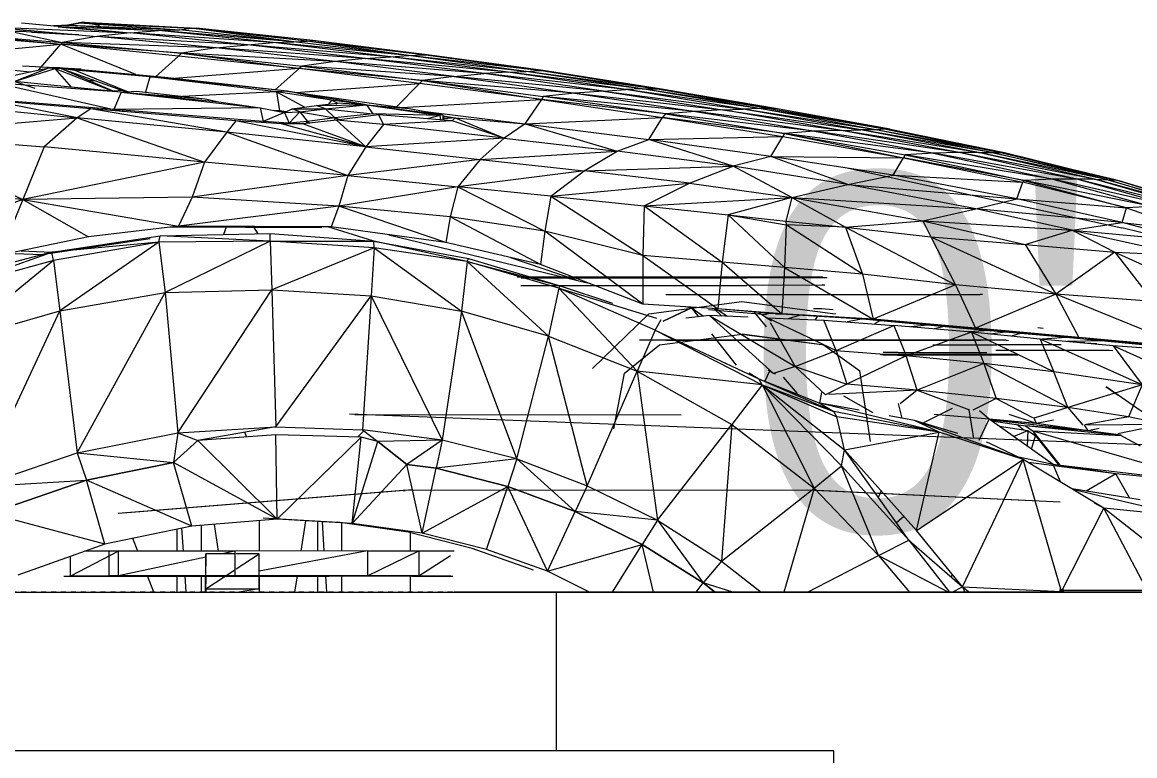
# Model space of a CAD drawing. Header units: inches. Extents: x 9610 to 15331, y -316 to 681.
# Drawn here: x 15169.7 to 15197.75, y -4.13 to 14.37 of the extents above; entities that cross this region are included whole.
import ezdxf

# ---------------------------------------------------------------- set-up
doc = ezdxf.new("R2010")
doc.units = ezdxf.units.IN
doc.header["$MEASUREMENT"] = 0
doc.linetypes.add('Aligning Line 1_8_', pattern=[0.25, 0.125, -0.125])
doc.linetypes.add('Grid Line 1_2_', pattern=[0.875, 0.5, -0.125, 0.125, -0.125])
for name, color, linetype, lineweight in [('0-2', 55, 'Continuous', 9), ('0-4', 130, 'Continuous', 5), ('A-FLOR-LEVL', 51, 'Continuous', 9), ('A-FLOR-LEVL-1', 51, 'Grid Line 1_2_', 9), ('A-GENM', 5, 'Continuous', 9), ('C-TOPO-2', 55, 'Continuous', 9), ('G-ANNO-SYMB', 111, 'Aligning Line 1_8_', 9), ('S-FNDN-3', 135, 'Continuous', 13)]:
    doc.layers.add(name, color=color, linetype=linetype, lineweight=lineweight)
doc.styles.add('Century Gothic', font='ufonts.com_century-gothic.ttf', dxfattribs={"height": 9})

# ---------------------------------------------------------------- blocks, each defined once
blk = doc.blocks.new('Land_Rover_Evoque_-_SUV_Car_Vehicle_Automobile_13067 - Land Rover EVOQUE_dwg-1230547-BUILDING SECTION - NORTH_SOUTH AT ELEVATOR AND COURTYARD - LOOKING EAST')
at = {"layer": 'A-GENM'}
for p, q in [((-1951.808, 14.349), (-1949.075, 14.102)), ((-1950.375, 14.346), (-1950.647, 14.289)), ((-1950.647, 14.289), (-1950.375, 14.346)), ((-1950.603, 14.291), (-1950.346, 14.348)), ((-1950.346, 14.348), (-1950.603, 14.291)), ((-1950.244, 14.366), (-1950.375, 14.346)), ((-1950.375, 14.346), (-1950.244, 14.366)), ((-1950.346, 14.348), (-1950.244, 14.366)), ((-1950.244, 14.366), (-1950.346, 14.348)), ((-1950.346, 14.348), (-1947.83, 14.178)), ((-1950.346, 14.348), (-1947.536, 14.216)), ((-1950.244, 14.366), (-1947.395, 14.214)), ((-1950.244, 14.366), (-1947.536, 14.216)), ((-1949.846, 14.276), (-1950.244, 14.366)), ((-1953.784, 14.061), (-1950.82, 13.814)), ((-1953.669, 14.1), (-1950.782, 13.852)), ((-1953.669, 14.1), (-1950.82, 13.814)), ((-1952.642, 14.254), (-1949.075, 14.102)), ((-1952.642, 14.254), (-1949.909, 14.006)), ((-1952.642, 14.254), (-1950.782, 13.852)), ((-1951.691, 14.135), (-1952.1, 14.136)), ((-1951.691, 14.135), (-1950.498, 14.059)), ((-1951.556, 14.115), (-1950.498, 14.059)), ((-1951.556, 14.115), (-1950.362, 14.058)), ((-1951.002, 14.276), (-1950.603, 14.291)), ((-1950.603, 14.291), (-1951.002, 14.276)), ((-1950.883, 14.252), (-1949.075, 14.102)), ((-1950.811, 14.259), (-1948.356, 14.159)), ((-1950.603, 14.291), (-1948.356, 14.159)), ((-1950.603, 14.291), (-1947.83, 14.178)), ((-1949.075, 14.102), (-1949.909, 14.006)), ((-1949.075, 14.102), (-1948.356, 14.159)), ((-1946.11, 13.797), (-1949.075, 14.102)), ((-1945.468, 13.854), (-1949.075, 14.102)), ((-1948.356, 14.159), (-1947.83, 14.178)), ((-1945.468, 13.854), (-1948.356, 14.159)), ((-1944.943, 13.873), (-1948.356, 14.159)), ((-1947.83, 14.178), (-1947.536, 14.216)), ((-1944.943, 13.873), (-1947.83, 14.178)), ((-1944.943, 13.873), (-1947.536, 14.216)), ((-1944.61, 13.891), (-1947.536, 14.216)), ((-1947.536, 14.216), (-1947.395, 14.214)), ((-1944.469, 13.909), (-1947.395, 14.214)), ((-1944.61, 13.891), (-1947.395, 14.214)), ((-1954.817, 13.427), (-1950.82, 13.814)), ((-1951.377, 13.164), (-1950.82, 13.814)), ((-1950.782, 13.852), (-1950.82, 13.814)), ((-1947.779, 13.586), (-1950.82, 13.814)), ((-1948.929, 13.05), (-1950.82, 13.814)), ((-1947.855, 13.509), (-1950.82, 13.814)), ((-1949.909, 14.006), (-1950.782, 13.852)), ((-1946.905, 13.72), (-1950.782, 13.852)), ((-1950.782, 13.852), (-1947.779, 13.586)), ((-1946.905, 13.72), (-1949.909, 14.006)), ((-1946.11, 13.797), (-1949.909, 14.006)), ((-1946.905, 13.72), (-1946.11, 13.797)), ((-1946.11, 13.797), (-1945.468, 13.854)), ((-1943.145, 13.453), (-1946.11, 13.797)), ((-1942.504, 13.491), (-1946.11, 13.797)), ((-1945.468, 13.854), (-1944.943, 13.873)), ((-1942.504, 13.491), (-1945.468, 13.854)), ((-1942.054, 13.529), (-1945.468, 13.854)), ((-1944.943, 13.873), (-1944.61, 13.891)), ((-1942.054, 13.529), (-1944.943, 13.873)), ((-1944.61, 13.891), (-1944.469, 13.909)), ((-1942.054, 13.529), (-1944.61, 13.891)), ((-1941.683, 13.548), (-1944.61, 13.891)), ((-1941.58, 13.547), (-1944.61, 13.891)), ((-1941.58, 13.547), (-1944.469, 13.909)), ((-1948.432, 12.993), (-1947.855, 13.509)), ((-1947.779, 13.586), (-1947.855, 13.509)), ((-1944.813, 13.204), (-1947.855, 13.509)), ((-1946.905, 13.72), (-1947.779, 13.586)), ((-1943.902, 13.377), (-1947.779, 13.586)), ((-1947.779, 13.586), (-1944.737, 13.262)), ((-1947.779, 13.586), (-1944.813, 13.204)), ((-1943.145, 13.453), (-1946.905, 13.72)), ((-1943.902, 13.377), (-1946.905, 13.72)), ((-1943.145, 13.453), (-1942.504, 13.491)), ((-1942.504, 13.491), (-1942.054, 13.529)), ((-1939.539, 13.109), (-1942.504, 13.491)), ((-1939.089, 13.128), (-1942.504, 13.491)), ((-1942.054, 13.529), (-1941.683, 13.548)), ((-1939.089, 13.128), (-1942.054, 13.529)), ((-1938.756, 13.146), (-1942.054, 13.529)), ((-1938.756, 13.146), (-1941.683, 13.548)), ((-1941.683, 13.548), (-1941.58, 13.547)), ((-1938.653, 13.146), (-1941.58, 13.547)), ((-1938.756, 13.146), (-1941.58, 13.547)), ((-1954.817, 13.427), (-1951.593, 13.119)), ((-1952.569, 12.911), (-1951.119, 13.219)), ((-1951.992, 12.873), (-1951.119, 13.219)), ((-1951.992, 12.873), (-1950.962, 13.2)), ((-1951.786, 13.269), (-1950.306, 13.195)), ((-1950.901, 13.2), (-1951.119, 13.219)), ((-1951.119, 13.219), (-1950.808, 13.2)), ((-1950.85, 13.219), (-1951.119, 13.219)), ((-1951.119, 13.219), (-1950.962, 13.2)), ((-1950.551, 12.731), (-1950.962, 13.2)), ((-1950.808, 13.2), (-1950.962, 13.2)), ((-1950.962, 13.2), (-1949.507, 12.627)), ((-1948.193, 12.971), (-1950.85, 13.219)), ((-1948.576, 12.991), (-1950.85, 13.219)), ((-1950.85, 13.219), (-1950.462, 13.162)), ((-1950.462, 13.162), (-1950.808, 13.2)), ((-1950.808, 13.2), (-1949.173, 12.613)), ((-1950.808, 13.2), (-1949.465, 12.623)), ((-1944.813, 13.204), (-1947.948, 12.944)), ((-1945.416, 12.661), (-1944.813, 13.204)), ((-1944.737, 13.262), (-1944.813, 13.204)), ((-1941.696, 12.899), (-1944.813, 13.204)), ((-1941.773, 12.822), (-1944.813, 13.204)), ((-1943.902, 13.377), (-1944.737, 13.262)), ((-1940.9, 12.995), (-1944.737, 13.262)), ((-1944.737, 13.262), (-1941.696, 12.899)), ((-1943.145, 13.453), (-1943.902, 13.377)), ((-1940.9, 12.995), (-1943.902, 13.377)), ((-1940.142, 13.072), (-1943.902, 13.377)), ((-1939.539, 13.109), (-1943.145, 13.453)), ((-1940.142, 13.072), (-1943.145, 13.453)), ((-1948.576, 12.991), (-1950.462, 13.162)), ((-1950.462, 13.162), (-1949.125, 12.615)), ((-1948.576, 12.991), (-1948.686, 12.601)), ((-1945.114, 12.628), (-1948.576, 12.991)), ((-1945.38, 12.609), (-1948.576, 12.991)), ((-1948.576, 12.991), (-1948.193, 12.971)), ((-1945.114, 12.628), (-1948.193, 12.971)), ((-1940.9, 12.995), (-1941.696, 12.899)), ((-1940.9, 12.995), (-1940.142, 13.072)), ((-1937.139, 12.632), (-1940.9, 12.995)), ((-1940.9, 12.995), (-1937.858, 12.575)), ((-1939.539, 13.109), (-1940.142, 13.072)), ((-1937.139, 12.632), (-1940.142, 13.072)), ((-1936.573, 12.67), (-1940.142, 13.072)), ((-1939.539, 13.109), (-1939.089, 13.128)), ((-1936.163, 12.689), (-1939.539, 13.109)), ((-1936.573, 12.67), (-1939.539, 13.109)), ((-1939.089, 13.128), (-1938.756, 13.146)), ((-1936.163, 12.689), (-1939.089, 13.128)), ((-1935.829, 12.688), (-1939.089, 13.128)), ((-1935.829, 12.688), (-1938.756, 13.146)), ((-1938.756, 13.146), (-1938.653, 13.146)), ((-1935.726, 12.687), (-1938.653, 13.146)), ((-1935.829, 12.688), (-1938.653, 13.146)), ((-1949.298, 12.606), (-1952.415, 12.834)), ((-1952.415, 12.834), (-1949.487, 12.164)), ((-1949.298, 12.606), (-1951.992, 12.873)), ((-1951.465, 12.692), (-1951.992, 12.873)), ((-1950.116, 12.903), (-1949.932, 12.885)), ((-1949.271, 12.648), (-1949.487, 12.632)), ((-1949.298, 12.606), (-1948.914, 12.626)), ((-1948.914, 12.626), (-1947.182, 12.435)), ((-1945.114, 12.628), (-1945.38, 12.609)), ((-1945.114, 12.628), (-1942.035, 12.189)), ((-1943.11, 12.284), (-1945.114, 12.628)), ((-1943.996, 12.398), (-1945.114, 12.628)), ((-1944.897, 12.597), (-1941.773, 12.822)), ((-1942.356, 12.234), (-1941.773, 12.822)), ((-1941.696, 12.899), (-1941.773, 12.822)), ((-1938.692, 12.421), (-1941.773, 12.822)), ((-1937.858, 12.575), (-1941.696, 12.899)), ((-1941.696, 12.899), (-1938.656, 12.498)), ((-1941.696, 12.899), (-1938.692, 12.421)), ((-1937.139, 12.632), (-1937.858, 12.575)), ((-1937.139, 12.632), (-1936.573, 12.67)), ((-1937.139, 12.632), (-1934.136, 12.154)), ((-1937.139, 12.632), (-1933.61, 12.173)), ((-1936.163, 12.689), (-1936.573, 12.67)), ((-1933.199, 12.191), (-1936.573, 12.67)), ((-1933.61, 12.173), (-1936.573, 12.67)), ((-1932.941, 12.191), (-1936.163, 12.689)), ((-1933.199, 12.191), (-1936.163, 12.689)), ((-1936.163, 12.689), (-1935.829, 12.688)), ((-1932.941, 12.191), (-1935.829, 12.688)), ((-1932.799, 12.19), (-1935.829, 12.688)), ((-1935.829, 12.688), (-1935.726, 12.687)), ((-1932.799, 12.19), (-1935.726, 12.687)), ((-1954.371, 12.353), (-1950.405, 11.953)), ((-1950.064, 12.183), (-1952.604, 12.393)), ((-1950.405, 11.953), (-1952.604, 12.393)), ((-1949.487, 12.164), (-1952.528, 12.412)), ((-1949.298, 12.606), (-1949.487, 12.164)), ((-1949.298, 12.606), (-1947.182, 12.435)), ((-1949.298, 12.606), (-1946.833, 12.359)), ((-1949.298, 12.606), (-1945.795, 12.206)), ((-1945.38, 12.609), (-1947.755, 12.498)), ((-1947.182, 12.435), (-1946.833, 12.359)), ((-1946.833, 12.359), (-1945.795, 12.206)), ((-1943.996, 12.398), (-1945.38, 12.609)), ((-1945.38, 12.609), (-1944.664, 12.228)), ((-1945.38, 12.609), (-1945.302, 12.129)), ((-1943.996, 12.398), (-1944.066, 12.297)), ((-1943.11, 12.284), (-1943.996, 12.398)), ((-1943.839, 12.322), (-1943.996, 12.398)), ((-1942.227, 12.216), (-1938.692, 12.421)), ((-1939.112, 11.807), (-1938.692, 12.421)), ((-1938.656, 12.498), (-1938.692, 12.421)), ((-1935.575, 12.059), (-1938.692, 12.421)), ((-1938.692, 12.421), (-1935.65, 11.962)), ((-1937.858, 12.575), (-1938.656, 12.498)), ((-1934.816, 12.116), (-1938.656, 12.498)), ((-1935.575, 12.059), (-1938.656, 12.498)), ((-1937.858, 12.575), (-1934.136, 12.154)), ((-1937.858, 12.575), (-1934.816, 12.116)), ((-1950.064, 12.183), (-1950.405, 11.953)), ((-1946.406, 11.879), (-1950.064, 12.183)), ((-1946.632, 11.591), (-1950.064, 12.183)), ((-1945.795, 12.206), (-1949.487, 12.164)), ((-1945.715, 11.86), (-1949.487, 12.164)), ((-1949.487, 12.164), (-1949.24, 12.115)), ((-1945.795, 12.206), (-1945.178, 12.091)), ((-1945.795, 12.206), (-1945.715, 11.86)), ((-1945.178, 12.091), (-1945.715, 11.86)), ((-1945.302, 12.129), (-1945.465, 12.144)), ((-1945.302, 12.129), (-1945.464, 12.144)), ((-1945.302, 12.129), (-1945.392, 12.13)), ((-1945.302, 12.129), (-1945.364, 12.125)), ((-1945.302, 12.129), (-1945.139, 12.111)), ((-1945.302, 12.129), (-1945.178, 12.091)), ((-1945.139, 12.111), (-1945.302, 12.129)), ((-1945.178, 12.091), (-1944.988, 12.187)), ((-1945.178, 12.091), (-1944.794, 12.11)), ((-1945.178, 12.091), (-1945.062, 11.822)), ((-1944.794, 12.11), (-1945.062, 11.822)), ((-1944.988, 12.187), (-1944.376, 12.264)), ((-1944.794, 12.11), (-1944.988, 12.187)), ((-1944.988, 12.187), (-1944.144, 12.187)), ((-1944.794, 12.11), (-1944.144, 12.187)), ((-1944.794, 12.11), (-1943.912, 11.957)), ((-1944.794, 12.11), (-1944.601, 11.861)), ((-1944.376, 12.264), (-1943.839, 12.322)), ((-1944.376, 12.264), (-1943.11, 12.284)), ((-1944.144, 12.187), (-1944.376, 12.264)), ((-1944.144, 12.187), (-1943.11, 12.284)), ((-1944.144, 12.187), (-1942.955, 12.054)), ((-1944.144, 12.187), (-1943.912, 11.957)), ((-1943.839, 12.322), (-1943.884, 12.289)), ((-1943.11, 12.284), (-1943.839, 12.322)), ((-1943.11, 12.284), (-1942.035, 12.189)), ((-1943.11, 12.284), (-1941.187, 12.035)), ((-1943.11, 12.284), (-1941.263, 12.016)), ((-1943.11, 12.284), (-1942.955, 12.054)), ((-1942.035, 12.189), (-1941.187, 12.035)), ((-1941.62, 12.114), (-1939.112, 11.807)), ((-1934.816, 12.116), (-1935.575, 12.059)), ((-1934.136, 12.154), (-1934.816, 12.116)), ((-1931.131, 11.637), (-1934.816, 12.116)), ((-1934.816, 12.116), (-1931.813, 11.619)), ((-1934.136, 12.154), (-1933.61, 12.173)), ((-1931.131, 11.637), (-1934.136, 12.154)), ((-1934.136, 12.154), (-1930.645, 11.656)), ((-1933.199, 12.191), (-1933.61, 12.173)), ((-1930.272, 11.656), (-1933.61, 12.173)), ((-1930.645, 11.656), (-1933.61, 12.173)), ((-1932.941, 12.191), (-1933.199, 12.191)), ((-1930.015, 11.674), (-1933.199, 12.191)), ((-1930.272, 11.656), (-1933.199, 12.191)), ((-1932.941, 12.191), (-1930.015, 11.674)), ((-1932.941, 12.191), (-1929.911, 11.674)), ((-1932.941, 12.191), (-1932.799, 12.19)), ((-1929.911, 11.674), (-1932.799, 12.19)), ((-1955.285, 11.546), (-1950.405, 11.953)), ((-1950.405, 11.953), (-1951.242, 11.223)), ((-1946.632, 11.591), (-1950.405, 11.953)), ((-1950.405, 11.953), (-1947.2, 10.842)), ((-1946.406, 11.879), (-1946.632, 11.591)), ((-1945.253, 11.803), (-1946.406, 11.879)), ((-1943.13, 11.229), (-1946.406, 11.879)), ((-1945.062, 11.822), (-1945.715, 11.86)), ((-1944.715, 11.803), (-1945.253, 11.803)), ((-1943.13, 11.229), (-1945.253, 11.803)), ((-1944.601, 11.861), (-1945.062, 11.822)), ((-1943.872, 11.899), (-1944.715, 11.803)), ((-1943.13, 11.229), (-1944.715, 11.803)), ((-1944.601, 11.861), (-1944.648, 11.811)), ((-1943.912, 11.957), (-1944.601, 11.861)), ((-1944.601, 11.861), (-1944.601, 11.816)), ((-1944.601, 11.861), (-1944.538, 11.823)), ((-1943.912, 11.957), (-1943.917, 11.894)), ((-1942.955, 12.054), (-1943.912, 11.957)), ((-1943.912, 11.957), (-1943.781, 11.911)), ((-1942.8, 12.034), (-1943.872, 11.899)), ((-1942.679, 11.785), (-1943.872, 11.899)), ((-1943.872, 11.899), (-1943.13, 11.229)), ((-1942.679, 11.785), (-1943.13, 11.229)), ((-1941.263, 12.016), (-1942.955, 12.054)), ((-1940.954, 11.882), (-1942.8, 12.034)), ((-1942.679, 11.785), (-1942.8, 12.034)), ((-1940.954, 11.882), (-1942.679, 11.785)), ((-1939.638, 11.442), (-1942.679, 11.785)), ((-1941.263, 12.016), (-1941.578, 11.934)), ((-1941.187, 12.035), (-1941.263, 12.016)), ((-1941.263, 12.016), (-1941.249, 11.907)), ((-1941.187, 12.035), (-1941.15, 11.899)), ((-1941.187, 12.035), (-1941.187, 11.902)), ((-1941.18, 12.008), (-1940.88, 11.959)), ((-1941.174, 11.989), (-1940.88, 11.959)), ((-1940.88, 11.959), (-1941.159, 11.933)), ((-1940.88, 11.959), (-1940.954, 11.882)), ((-1939.638, 11.442), (-1940.954, 11.882)), ((-1940.88, 11.959), (-1939.112, 11.807)), ((-1940.88, 11.959), (-1939.638, 11.442)), ((-1939.112, 11.807), (-1939.638, 11.442)), ((-1939.112, 11.807), (-1935.65, 11.962)), ((-1939.112, 11.807), (-1936.79, 11.117)), ((-1939.112, 11.807), (-1935.992, 11.406)), ((-1935.992, 11.406), (-1935.65, 11.962)), ((-1935.575, 12.059), (-1935.65, 11.962)), ((-1932.572, 11.561), (-1935.65, 11.962)), ((-1935.65, 11.962), (-1932.61, 11.484)), ((-1931.813, 11.619), (-1935.575, 12.059)), ((-1935.575, 12.059), (-1932.572, 11.561)), ((-1955.285, 11.546), (-1951.242, 11.223)), ((-1955.285, 11.546), (-1951.777, 9.897)), ((-1946.632, 11.591), (-1947.2, 10.842)), ((-1943.13, 11.229), (-1946.632, 11.591)), ((-1946.632, 11.591), (-1943.581, 10.499)), ((-1932.572, 11.561), (-1932.61, 11.484)), ((-1931.813, 11.619), (-1932.572, 11.561)), ((-1928.811, 11.064), (-1932.572, 11.561)), ((-1932.572, 11.561), (-1929.531, 11.026)), ((-1932.572, 11.561), (-1929.569, 10.949)), ((-1931.131, 11.637), (-1931.813, 11.619)), ((-1928.168, 11.083), (-1931.813, 11.619)), ((-1931.813, 11.619), (-1928.811, 11.064)), ((-1931.131, 11.637), (-1930.645, 11.656)), ((-1927.679, 11.082), (-1931.131, 11.637)), ((-1928.168, 11.083), (-1931.131, 11.637)), ((-1927.679, 11.082), (-1930.645, 11.656)), ((-1927.345, 11.082), (-1930.645, 11.656)), ((-1930.272, 11.656), (-1930.645, 11.656)), ((-1930.015, 11.674), (-1930.272, 11.656)), ((-1927.345, 11.082), (-1930.272, 11.656)), ((-1927.127, 11.081), (-1930.272, 11.656)), ((-1930.015, 11.674), (-1929.911, 11.674)), ((-1930.015, 11.674), (-1927.127, 11.081)), ((-1929.911, 11.674), (-1927.022, 11.08)), ((-1929.911, 11.674), (-1927.127, 11.081)), ((-1951.242, 11.223), (-1951.777, 9.897)), ((-1947.2, 10.842), (-1951.242, 11.223)), ((-1943.13, 11.229), (-1943.581, 10.499)), ((-1939.638, 11.442), (-1943.13, 11.229)), ((-1943.13, 11.229), (-1940.242, 10.904)), ((-1939.638, 11.442), (-1940.242, 10.904)), ((-1939.638, 11.442), (-1936.79, 11.117)), ((-1936.79, 11.117), (-1935.992, 11.406)), ((-1935.992, 11.406), (-1932.61, 11.484)), ((-1932.913, 10.985), (-1935.992, 11.406)), ((-1933.865, 10.736), (-1935.992, 11.406)), ((-1932.913, 10.985), (-1932.61, 11.484)), ((-1932.61, 11.484), (-1929.569, 10.949)), ((-1940.242, 10.904), (-1936.79, 11.117)), ((-1937.625, 10.618), (-1936.79, 11.117)), ((-1933.865, 10.736), (-1936.79, 11.117)), ((-1932.913, 10.985), (-1933.865, 10.736)), ((-1930.978, 10.277), (-1932.913, 10.985)), ((-1929.834, 10.507), (-1932.913, 10.985)), ((-1932.913, 10.985), (-1929.569, 10.949)), ((-1929.834, 10.507), (-1929.569, 10.949)), ((-1929.531, 11.026), (-1929.569, 10.949)), ((-1926.529, 10.375), (-1929.569, 10.949)), ((-1929.569, 10.949), (-1926.566, 10.336)), ((-1928.811, 11.064), (-1929.531, 11.026)), ((-1925.808, 10.413), (-1929.531, 11.026)), ((-1929.531, 11.026), (-1926.529, 10.375)), ((-1928.168, 11.083), (-1928.811, 11.064)), ((-1925.204, 10.413), (-1928.811, 11.064)), ((-1928.811, 11.064), (-1925.808, 10.413)), ((-1924.754, 10.413), (-1928.168, 11.083)), ((-1927.679, 11.082), (-1928.168, 11.083)), ((-1925.204, 10.413), (-1928.168, 11.083)), ((-1924.754, 10.413), (-1927.679, 11.082)), ((-1924.418, 10.393), (-1927.679, 11.082)), ((-1927.679, 11.082), (-1927.345, 11.082)), ((-1924.418, 10.393), (-1927.345, 11.082)), ((-1927.345, 11.082), (-1924.238, 10.392)), ((-1927.345, 11.082), (-1927.127, 11.081)), ((-1924.238, 10.392), (-1927.127, 11.081)), ((-1927.127, 11.081), (-1927.022, 11.08)), ((-1927.127, 11.081), (-1924.134, 10.372)), ((-1927.022, 11.08), (-1924.134, 10.372)), ((-1947.2, 10.842), (-1951.777, 9.897)), ((-1947.2, 10.842), (-1947.505, 9.958)), ((-1943.581, 10.499), (-1947.2, 10.842)), ((-1940.242, 10.904), (-1943.581, 10.499)), ((-1940.242, 10.904), (-1940.81, 10.213)), ((-1940.242, 10.904), (-1937.625, 10.618)), ((-1937.625, 10.618), (-1933.865, 10.736)), ((-1934.969, 10.313), (-1933.865, 10.736)), ((-1932.39, 9.95), (-1933.865, 10.736)), ((-1930.978, 10.277), (-1933.865, 10.736)), ((-1930.957, 10.69), (-1924.064, 9.185)), ((-1943.581, 10.499), (-1947.505, 9.958)), ((-1943.581, 10.499), (-1943.808, 9.731)), ((-1943.581, 10.499), (-1940.81, 10.213)), ((-1937.625, 10.618), (-1940.81, 10.213)), ((-1938.461, 9.984), (-1937.625, 10.618)), ((-1934.969, 10.313), (-1937.625, 10.618)), ((-1930.978, 10.277), (-1929.834, 10.507)), ((-1926.717, 9.914), (-1929.834, 10.507)), ((-1929.834, 10.507), (-1926.566, 10.336)), ((-1925.808, 10.413), (-1926.529, 10.375)), ((-1922.701, 9.704), (-1925.808, 10.413)), ((-1925.204, 10.413), (-1925.808, 10.413)), ((-1925.808, 10.413), (-1923.306, 9.724)), ((-1922.289, 9.684), (-1925.204, 10.413)), ((-1924.754, 10.413), (-1925.204, 10.413)), ((-1922.701, 9.704), (-1925.204, 10.413)), ((-1922.289, 9.684), (-1924.754, 10.413)), ((-1921.993, 9.665), (-1924.754, 10.413)), ((-1924.754, 10.413), (-1924.418, 10.393)), ((-1921.993, 9.665), (-1924.418, 10.393)), ((-1924.418, 10.393), (-1921.812, 9.644)), ((-1924.418, 10.393), (-1924.238, 10.392)), ((-1921.812, 9.644), (-1924.238, 10.392)), ((-1924.238, 10.392), (-1924.134, 10.372)), ((-1951.777, 9.897), (-1955.165, 10.164)), ((-1940.81, 10.213), (-1943.808, 9.731)), ((-1940.81, 10.213), (-1940.999, 9.464)), ((-1938.461, 9.984), (-1940.81, 10.213)), ((-1940.81, 10.213), (-1938.611, 9.1)), ((-1938.461, 9.984), (-1934.969, 10.313)), ((-1936.113, 9.736), (-1934.969, 10.313)), ((-1934.969, 10.313), (-1932.39, 9.95)), ((-1932.39, 9.95), (-1930.978, 10.277)), ((-1927.745, 9.664), (-1930.978, 10.277)), ((-1930.978, 10.277), (-1926.717, 9.914)), ((-1926.717, 9.914), (-1926.566, 10.336)), ((-1926.529, 10.375), (-1926.566, 10.336)), ((-1923.949, 9.686), (-1926.566, 10.336)), ((-1923.306, 9.724), (-1926.529, 10.375)), ((-1926.529, 10.375), (-1923.949, 9.686)), ((-1921.708, 9.625), (-1924.134, 10.372)), ((-1921.812, 9.644), (-1924.134, 10.372)), ((-1951.777, 9.897), (-1955.007, 8.723)), ((-1951.777, 9.897), (-1952.35, 8.495)), ((-1947.505, 9.958), (-1951.777, 9.897)), ((-1951.777, 9.897), (-1947.849, 9.228)), ((-1951.777, 9.897), (-1950.119, 8.958)), ((-1947.505, 9.958), (-1947.849, 9.228)), ((-1943.808, 9.731), (-1947.505, 9.958)), ((-1938.461, 9.984), (-1938.611, 9.1)), ((-1938.461, 9.984), (-1936.113, 9.736)), ((-1938.461, 9.984), (-1936.147, 8.488)), ((-1936.113, 9.736), (-1932.39, 9.95)), ((-1932.39, 9.95), (-1933.996, 9.507)), ((-1932.39, 9.95), (-1932.534, 9.355)), ((-1932.39, 9.95), (-1931.035, 9.202)), ((-1932.39, 9.95), (-1929.081, 9.357)), ((-1932.39, 9.95), (-1927.745, 9.664)), ((-1927.745, 9.664), (-1926.717, 9.914)), ((-1924.061, 9.32), (-1926.717, 9.914)), ((-1926.717, 9.914), (-1923.949, 9.686)), ((-1943.808, 9.731), (-1947.849, 9.228)), ((-1943.808, 9.731), (-1944, 9.212)), ((-1940.999, 9.464), (-1943.808, 9.731)), ((-1941.112, 8.811), (-1943.808, 9.731)), ((-1936.113, 9.736), (-1936.147, 8.488)), ((-1936.113, 9.736), (-1933.996, 9.507)), ((-1936.113, 9.736), (-1934.144, 8.316)), ((-1929.081, 9.357), (-1927.745, 9.664)), ((-1925.32, 9.128), (-1927.745, 9.664)), ((-1924.061, 9.32), (-1927.745, 9.664)), ((-1924.061, 9.32), (-1923.949, 9.686)), ((-1923.306, 9.724), (-1923.949, 9.686)), ((-1923.949, 9.686), (-1922.294, 9.11)), ((-1940.999, 9.464), (-1941.112, 8.811)), ((-1938.611, 9.1), (-1940.999, 9.464)), ((-1938.724, 8.256), (-1940.999, 9.464)), ((-1933.996, 9.507), (-1934.144, 8.316)), ((-1933.996, 9.507), (-1932.534, 9.355)), ((-1933.996, 9.507), (-1932.533, 9.259)), ((-1933.996, 9.507), (-1932.568, 8.183)), ((-1932.533, 9.259), (-1932.568, 8.183)), ((-1932.534, 9.355), (-1931.035, 9.202)), ((-1932.534, 9.355), (-1932.533, 9.259)), ((-1931.035, 9.202), (-1932.533, 9.259)), ((-1930.606, 8.012), (-1932.533, 9.259)), ((-1931.035, 9.202), (-1929.081, 9.357)), ((-1929.081, 9.357), (-1928.883, 8.954)), ((-1929.081, 9.357), (-1926.503, 8.763)), ((-1929.081, 9.357), (-1925.32, 9.128)), ((-1925.32, 9.128), (-1924.061, 9.32)), ((-1922.291, 8.841), (-1924.061, 9.32)), ((-1924.061, 9.32), (-1922.294, 9.11)), ((-1951.044, 8.573), (-1948.314, 8.978)), ((-1947.849, 9.228), (-1950.121, 8.957)), ((-1947.849, 9.228), (-1950.119, 8.958)), ((-1947.849, 9.228), (-1950.119, 8.958)), ((-1948.348, 8.825), (-1948.314, 8.978)), ((-1948.314, 8.978), (-1945.543, 9.038)), ((-1948.314, 8.978), (-1945.543, 9.038)), ((-1945.538, 8.846), (-1948.314, 8.978)), ((-1948.09, 9.211), (-1944.236, 9.195)), ((-1947.849, 9.228), (-1944, 9.212)), ((-1944, 9.212), (-1947.849, 9.228)), ((-1944.001, 9.212), (-1947.849, 9.228)), ((-1947.849, 9.228), (-1947.849, 9.228)), ((-1946.645, 9.223), (-1946.719, 9.012)), ((-1945.845, 9.031), (-1945.958, 9.22)), ((-1945.543, 9.038), (-1942.925, 8.848)), ((-1945.538, 8.846), (-1945.543, 9.038)), ((-1945.543, 9.038), (-1942.925, 8.848)), ((-1942.925, 8.847), (-1944.083, 9.212)), ((-1941.113, 8.811), (-1944.001, 9.212)), ((-1941.112, 8.811), (-1944, 9.212)), ((-1941.112, 8.811), (-1944, 9.212)), ((-1942.548, 9.01), (-1937.545, 7.8)), ((-1942.548, 9.01), (-1937.545, 7.8)), ((-1938.611, 9.1), (-1938.724, 8.256)), ((-1936.147, 8.488), (-1938.611, 9.1)), ((-1936.143, 7.259), (-1938.611, 9.1)), ((-1931.035, 9.202), (-1928.883, 8.954)), ((-1931.035, 9.202), (-1928.262, 7.744)), ((-1931.035, 9.202), (-1930.606, 8.012)), ((-1926.503, 8.763), (-1925.32, 9.128)), ((-1925.32, 9.128), (-1924.239, 8.572)), ((-1925.32, 9.128), (-1922.476, 8.496)), ((-1925.32, 9.128), (-1922.291, 8.841)), ((-1920.017, 8.169), (-1924.064, 9.185)), ((-1957.311, 8.758), (-1951.305, 8.51)), ((-1950.119, 8.958), (-1952.353, 8.494)), ((-1950.121, 8.957), (-1952.353, 8.494)), ((-1950.119, 8.958), (-1952.35, 8.495)), ((-1950.119, 8.958), (-1952.35, 8.495)), ((-1951.305, 8.51), (-1948.567, 8.913)), ((-1948.348, 8.825), (-1951.044, 8.573)), ((-1948.348, 8.825), (-1951.003, 8.361)), ((-1948.348, 8.825), (-1950.844, 7.094)), ((-1945.538, 8.846), (-1948.348, 8.825)), ((-1948.348, 8.825), (-1948.189, 7.557)), ((-1945.538, 8.846), (-1948.189, 7.557)), ((-1945.538, 8.846), (-1942.925, 8.848)), ((-1942.92, 8.675), (-1945.538, 8.846)), ((-1945.538, 8.846), (-1945.495, 7.617)), ((-1942.925, 8.848), (-1940.537, 8.408)), ((-1940.572, 8.331), (-1942.925, 8.848)), ((-1942.92, 8.675), (-1942.925, 8.848)), ((-1942.925, 8.848), (-1940.537, 8.408)), ((-1938.725, 8.256), (-1941.113, 8.811)), ((-1938.724, 8.256), (-1941.112, 8.811)), ((-1938.724, 8.256), (-1941.112, 8.811)), ((-1928.883, 8.954), (-1926.503, 8.763)), ((-1928.883, 8.954), (-1925.728, 7.515)), ((-1928.883, 8.954), (-1928.262, 7.744)), ((-1926.503, 8.763), (-1924.239, 8.572)), ((-1926.503, 8.763), (-1925.728, 7.515)), ((-1953.734, 7.61), (-1951.044, 8.573)), ((-1951.044, 8.573), (-1953.656, 7.881)), ((-1951.044, 8.573), (-1953.656, 7.881)), ((-1951.822, 8.604), (-1951.044, 8.573)), ((-1951.003, 8.361), (-1951.044, 8.573)), ((-1942.92, 8.675), (-1945.495, 7.617)), ((-1942.92, 8.675), (-1942.993, 7.465)), ((-1940.572, 8.331), (-1942.92, 8.675)), ((-1942.92, 8.675), (-1940.72, 7.082)), ((-1937.813, 7.864), (-1939.471, 8.429)), ((-1934.144, 8.316), (-1936.147, 8.488)), ((-1936.147, 8.488), (-1934.257, 7.145)), ((-1936.147, 8.488), (-1936.143, 7.259)), ((-1924.239, 8.572), (-1925.728, 7.515)), ((-1924.239, 8.572), (-1922.476, 8.496)), ((-1924.239, 8.572), (-1921.356, 7.249)), ((-1924.239, 8.572), (-1923.273, 7.325)), ((-1951.003, 8.361), (-1953.734, 7.61)), ((-1951.003, 8.361), (-1953.499, 6.323)), ((-1951.003, 8.361), (-1950.844, 7.094)), ((-1940.572, 8.331), (-1940.72, 7.082)), ((-1940.572, 8.331), (-1940.537, 8.408)), ((-1938.261, 7.66), (-1940.572, 8.331)), ((-1940.572, 8.331), (-1938.524, 6.451)), ((-1940.572, 8.331), (-1938.226, 7.718)), ((-1940.537, 8.408), (-1938.226, 7.718)), ((-1940.537, 8.408), (-1938.226, 7.718)), ((-1936.144, 7.259), (-1938.725, 8.256)), ((-1936.143, 7.259), (-1938.724, 8.256)), ((-1936.143, 7.259), (-1938.724, 8.256)), ((-1934.144, 8.316), (-1934.257, 7.145)), ((-1932.568, 8.183), (-1934.144, 8.316)), ((-1934.144, 8.316), (-1932.64, 7.012)), ((-1932.568, 8.183), (-1932.64, 7.012)), ((-1930.606, 8.012), (-1932.568, 8.183)), ((-1932.568, 8.183), (-1930.332, 6.879)), ((-1933.612, 7.938), (-1939.31, 7.937)), ((-1939.214, 7.924), (-1933.516, 7.925)), ((-1937.894, 7.934), (-1938.018, 7.934)), ((-1938.016, 7.934), (-1937.892, 7.934)), ((-1937.982, 7.922), (-1937.862, 7.922)), ((-1937.86, 7.922), (-1937.98, 7.922)), ((-1931.61, 7.938), (-1933.612, 7.938)), ((-1931.513, 7.925), (-1933.516, 7.925)), ((-1931.61, 7.938), (-1931.585, 7.935)), ((-1931.496, 7.923), (-1931.513, 7.925)), ((-1928.262, 7.744), (-1930.606, 8.012)), ((-1930.606, 8.012), (-1930.332, 6.879)), ((-1948.189, 7.557), (-1945.495, 7.617)), ((-1947.867, 4.014), (-1945.495, 7.617)), ((-1945.495, 7.617), (-1945.402, 4.17)), ((-1945.495, 7.617), (-1942.993, 7.465)), ((-1939.218, 7.732), (-1933.52, 7.733)), ((-1938.261, 7.66), (-1938.524, 6.451)), ((-1938.261, 7.66), (-1938.226, 7.718)), ((-1935.832, 6.606), (-1938.261, 7.66)), ((-1938.261, 7.66), (-1936.291, 5.569)), ((-1938.261, 7.66), (-1935.797, 6.909)), ((-1938.226, 7.718), (-1936.909, 7.281)), ((-1938.226, 7.718), (-1936.909, 7.281)), ((-1931.555, 7.734), (-1933.52, 7.733)), ((-1931.555, 7.734), (-1931.62, 7.743)), ((-1928.262, 7.744), (-1930.332, 6.879)), ((-1925.728, 7.515), (-1928.262, 7.744)), ((-1928.262, 7.744), (-1927.759, 6.65)), ((-1950.844, 7.094), (-1948.189, 7.557)), ((-1950.407, 3.512), (-1948.189, 7.557)), ((-1948.189, 7.557), (-1947.867, 4.014)), ((-1945.402, 4.17), (-1942.993, 7.465)), ((-1942.993, 7.465), (-1943.209, 4.095)), ((-1942.993, 7.465), (-1940.72, 7.082)), ((-1942.993, 7.465), (-1941.206, 3.827)), ((-1935.992, 7.018), (-1933.645, 7.326)), ((-1935.567, 7.505), (-1927.634, 7.506)), ((-1933.645, 7.326), (-1931.295, 7.019)), ((-1925.728, 7.515), (-1927.759, 6.65)), ((-1927.581, 7.499), (-1927.634, 7.506)), ((-1923.273, 7.325), (-1925.728, 7.515)), ((-1922.463, 6.173), (-1925.728, 7.515)), ((-1925.728, 7.515), (-1925.148, 6.421)), ((-1953.499, 6.323), (-1950.844, 7.094)), ((-1952.911, 2.656), (-1950.844, 7.094)), ((-1950.844, 7.094), (-1950.407, 3.512)), ((-1940.72, 7.082), (-1941.206, 3.827)), ((-1939.318, 3.358), (-1940.72, 7.082)), ((-1938.524, 6.451), (-1940.72, 7.082)), ((-1937.416, 5.635), (-1935.992, 7.018)), ((-1934.258, 7.145), (-1936.144, 7.259)), ((-1934.257, 7.145), (-1936.143, 7.259)), ((-1934.257, 7.145), (-1936.143, 7.259)), ((-1934.914, 7.163), (-1935.635, 6.829)), ((-1935.635, 6.829), (-1934.914, 7.163)), ((-1935.031, 7.192), (-1934.914, 7.163)), ((-1935.031, 7.192), (-1934.914, 7.163)), ((-1934.914, 7.163), (-1934.821, 7.179)), ((-1934.914, 7.163), (-1934.613, 6.954)), ((-1934.914, 7.163), (-1934.741, 6.94)), ((-1934.492, 7.128), (-1933.027, 6.995)), ((-1934.356, 7.151), (-1934.153, 6.958)), ((-1934.309, 7.148), (-1934.011, 6.953)), ((-1932.795, 7.012), (-1934.258, 7.145)), ((-1932.64, 7.012), (-1934.257, 7.145)), ((-1932.64, 7.012), (-1934.257, 7.145)), ((-1932.795, 7.012), (-1934.257, 7.145)), ((-1933.334, 7.061), (-1933.031, 6.688)), ((-1933.217, 7.05), (-1932.898, 6.841)), ((-1932.895, 7.021), (-1933.135, 6.997)), ((-1931.841, 7.153), (-1931.642, 7.147)), ((-1931.642, 7.147), (-1931.341, 7.124)), ((-1931.288, 7.018), (-1931.295, 7.019)), ((-1935.832, 6.606), (-1935.684, 6.874)), ((-1934.462, 6.971), (-1935.063, 6.904)), ((-1933.487, 6.932), (-1934.462, 6.971)), ((-1934.462, 6.971), (-1932.304, 5.684)), ((-1934.462, 6.971), (-1932.845, 5.511)), ((-1933.001, 6.913), (-1931.578, 6.856)), ((-1933.001, 6.913), (-1931.268, 6.088)), ((-1932.935, 6.797), (-1932.304, 5.684)), ((-1930.603, 6.879), (-1932.795, 7.012)), ((-1930.332, 6.879), (-1932.795, 7.012)), ((-1932.795, 7.012), (-1932.64, 7.012)), ((-1930.332, 6.879), (-1932.64, 7.012)), ((-1930.332, 6.879), (-1932.64, 7.012)), ((-1932.204, 6.976), (-1932.478, 6.892)), ((-1931.752, 6.948), (-1931.798, 6.865)), ((-1931.578, 6.856), (-1929.811, 6.723)), ((-1931.268, 6.088), (-1931.578, 6.856)), ((-1930.62, 6.88), (-1930.994, 6.812)), ((-1928.068, 6.649), (-1930.603, 6.879)), ((-1930.332, 6.879), (-1930.603, 6.879)), ((-1930.332, 6.879), (-1927.759, 6.65)), ((-1927.759, 6.65), (-1930.332, 6.879)), ((-1928.068, 6.649), (-1930.332, 6.879)), ((-1930.168, 6.839), (-1930.301, 6.76)), ((-1935.832, 6.606), (-1936.291, 5.569)), ((-1935.832, 6.606), (-1933.136, 5.225)), ((-1935.832, 6.606), (-1933.218, 5.378)), ((-1935.722, 6.23), (-1933.643, 6.5)), ((-1934.41, 6.513), (-1933.794, 5.718)), ((-1933.654, 6.502), (-1931.564, 6.231)), ((-1933.643, 6.5), (-1931.564, 6.231)), ((-1933.601, 6.494), (-1933.637, 6.499)), ((-1931.561, 6.226), (-1933.637, 6.499)), ((-1931.268, 6.088), (-1929.811, 6.723)), ((-1927.853, 6.551), (-1929.811, 6.723)), ((-1929.811, 6.723), (-1929.501, 5.955)), ((-1927.853, 6.551), (-1929.501, 5.955)), ((-1928.964, 6.73), (-1929.385, 6.686)), ((-1928.543, 6.692), (-1928.79, 6.634)), ((-1927.759, 6.65), (-1928.068, 6.649)), ((-1925.457, 6.421), (-1928.068, 6.649)), ((-1927.408, 6.592), (-1927.932, 6.558)), ((-1926.128, 6.38), (-1927.853, 6.551)), ((-1925.778, 5.554), (-1927.853, 6.551)), ((-1927.853, 6.551), (-1927.543, 5.763)), ((-1927.759, 6.65), (-1925.148, 6.421)), ((-1925.148, 6.421), (-1927.759, 6.65)), ((-1925.457, 6.421), (-1927.759, 6.65)), ((-1927.007, 6.556), (-1927.383, 6.505)), ((-1926.629, 6.523), (-1926.846, 6.451)), ((-1926.187, 6.67), (-1926.052, 6.657)), ((-1939.318, 3.358), (-1938.524, 6.451)), ((-1937.547, 2.677), (-1938.524, 6.451)), ((-1938.524, 6.451), (-1936.291, 5.569)), ((-1936.607, 5.519), (-1935.722, 6.23)), ((-1926.982, 6.355), (-1936.224, 6.353)), ((-1935.565, 6.353), (-1927.633, 6.354)), ((-1931.561, 6.226), (-1931.595, 6.23)), ((-1930.675, 5.573), (-1931.595, 6.23)), ((-1928.831, 6.232), (-1928.375, 6.233)), ((-1928.375, 6.233), (-1927.214, 6.232)), ((-1927.579, 6.347), (-1927.633, 6.354)), ((-1926.065, 6.233), (-1927.214, 6.232)), ((-1926.982, 6.355), (-1926.921, 6.346)), ((-1924.288, 6.209), (-1926.128, 6.38)), ((-1923.554, 5.229), (-1926.128, 6.38)), ((-1926.128, 6.38), (-1925.778, 5.554)), ((-1925.457, 6.419), (-1926.075, 6.375)), ((-1925.597, 6.233), (-1926.065, 6.233)), ((-1922.886, 6.173), (-1925.457, 6.421)), ((-1925.148, 6.421), (-1925.457, 6.421)), ((-1924.527, 6.331), (-1925.438, 6.316)), ((-1922.463, 6.173), (-1925.148, 6.421)), ((-1922.463, 6.173), (-1925.148, 6.421)), ((-1922.886, 6.173), (-1925.148, 6.421)), ((-1925.002, 6.286), (-1925.129, 6.287)), ((-1925.002, 6.286), (-1924.695, 6.267)), ((-1922.449, 6.076), (-1924.288, 6.209)), ((-1921.447, 4.924), (-1924.288, 6.209)), ((-1924.288, 6.209), (-1923.554, 5.229)), ((-1932.304, 5.684), (-1931.268, 6.088)), ((-1931.268, 6.088), (-1929.501, 5.955)), ((-1931.268, 6.088), (-1930.996, 5.243)), ((-1929.501, 5.955), (-1930.996, 5.243)), ((-1930.158, 5.995), (-1926.77, 5.996)), ((-1930.143, 5.993), (-1926.755, 5.994)), ((-1930.129, 5.991), (-1926.74, 5.992)), ((-1930.111, 5.989), (-1926.722, 5.989)), ((-1930.096, 5.987), (-1926.708, 5.988)), ((-1929.705, 6.038), (-1930.086, 6.037)), ((-1930.082, 5.985), (-1926.692, 5.985)), ((-1929.705, 6.038), (-1928.783, 6.039)), ((-1927.543, 5.763), (-1929.501, 5.955)), ((-1929.229, 5.09), (-1929.501, 5.955)), ((-1928.783, 6.039), (-1927.858, 6.038)), ((-1927.858, 6.038), (-1927.468, 6.039)), ((-1924.389, 6.094), (-1927.239, 6.093)), ((-1924.297, 6.081), (-1924.389, 6.094)), ((-1932.304, 5.684), (-1932.845, 5.511)), ((-1932.304, 5.684), (-1930.996, 5.243)), ((-1932.304, 5.684), (-1931.537, 4.974)), ((-1927.543, 5.763), (-1929.229, 5.09)), ((-1925.429, 4.651), (-1927.543, 5.763)), ((-1925.778, 5.554), (-1927.543, 5.763)), ((-1927.543, 5.763), (-1927.232, 4.88)), ((-1937.547, 2.677), (-1936.291, 5.569)), ((-1936.876, 4.117), (-1936.607, 5.519)), ((-1933.136, 5.225), (-1936.291, 5.569)), ((-1936.291, 5.569), (-1935.775, 1.814)), ((-1936.291, 5.569), (-1933.902, 4.226)), ((-1933.462, 5.526), (-1933.218, 5.378)), ((-1933.462, 5.526), (-1933.218, 5.378)), ((-1933.218, 5.378), (-1931.678, 4.765)), ((-1933.136, 5.225), (-1933.218, 5.378)), ((-1933.218, 5.378), (-1931.327, 4.554)), ((-1933.218, 5.378), (-1931.678, 4.765)), ((-1932.95, 5.572), (-1933.064, 5.317)), ((-1932.845, 5.511), (-1932.986, 5.596)), ((-1932.798, 5.492), (-1932.845, 5.511)), ((-1932.248, 5.003), (-1932.597, 5.417)), ((-1930.403, 3.796), (-1930.669, 5.578)), ((-1923.554, 5.229), (-1925.778, 5.554)), ((-1925.429, 4.651), (-1925.778, 5.554)), ((-1933.136, 5.225), (-1933.902, 4.226)), ((-1933.136, 5.225), (-1931.82, 2.623)), ((-1933.136, 5.225), (-1931.131, 3.181)), ((-1933.136, 5.225), (-1931.055, 3.584)), ((-1933.136, 5.225), (-1931.249, 4.42)), ((-1933.136, 5.225), (-1931.327, 4.554)), ((-1930.996, 5.243), (-1931.537, 4.974)), ((-1929.229, 5.09), (-1931.453, 4.978)), ((-1929.229, 5.09), (-1930.996, 5.243)), ((-1929.229, 5.09), (-1929.654, 4.744)), ((-1927.232, 4.88), (-1929.229, 5.09)), ((-1929.229, 5.09), (-1927.909, 4.595)), ((-1923.554, 5.229), (-1925.429, 4.651)), ((-1923.385, 4.424), (-1924.464, 5.172)), ((-1924.464, 5.172), (-1924.156, 4.961)), ((-1923.554, 5.229), (-1923.895, 4.421)), ((-1931.642, 5.029), (-1931.69, 4.769)), ((-1930.34, 4.517), (-1931.073, 4.94)), ((-1927.232, 4.88), (-1927.825, 4.585)), ((-1925.429, 4.651), (-1927.232, 4.88)), ((-1927.232, 4.88), (-1926.321, 4.405)), ((-1930.692, 4.583), (-1931.678, 4.765)), ((-1928.672, 4.028), (-1931.678, 4.765)), ((-1931.678, 4.765), (-1931.327, 4.554)), ((-1930.692, 4.583), (-1931.678, 4.765)), ((-1928.672, 4.028), (-1931.327, 4.554)), ((-1931.249, 4.42), (-1931.327, 4.554)), ((-1929.606, 4.382), (-1929.698, 4.758)), ((-1928.347, 4.628), (-1929.086, 4.262)), ((-1927.794, 3.872), (-1927.913, 4.595)), ((-1927.412, 4.364), (-1927.655, 4.572)), ((-1925.429, 4.651), (-1926.275, 4.382)), ((-1923.895, 4.421), (-1925.429, 4.651)), ((-1925.429, 4.651), (-1925.049, 4.21)), ((-1921.985, 3.653), (-1943.54, 4.483)), ((-1935.18, 4.458), (-1943.408, 4.465)), ((-1935.775, 1.814), (-1933.902, 4.226)), ((-1933.902, 4.226), (-1934.157, 0.778)), ((-1933.902, 4.226), (-1931.82, 2.623)), ((-1931.055, 3.584), (-1931.249, 4.42)), ((-1928.672, 4.028), (-1931.249, 4.42)), ((-1929.293, 4.325), (-1929.935, 4.443)), ((-1929.293, 4.325), (-1929.935, 4.443)), ((-1928.198, 3.996), (-1929.293, 4.325)), ((-1926.556, 3.347), (-1929.293, 4.325)), ((-1928.672, 4.028), (-1929.293, 4.325)), ((-1928.198, 3.996), (-1929.293, 4.325)), ((-1927.412, 4.364), (-1928.798, 4.478)), ((-1927.661, 3.833), (-1927.412, 4.364)), ((-1925.796, 3.213), (-1927.412, 4.364)), ((-1926.221, 4.25), (-1927.412, 4.364)), ((-1926.221, 4.25), (-1927.381, 4.343)), ((-1924.917, 4.068), (-1927.369, 4.334)), ((-1927.349, 4.319), (-1926.495, 4.191)), ((-1926.221, 4.25), (-1926.904, 4.477)), ((-1926.702, 4.222), (-1926.534, 4.09)), ((-1926.221, 4.25), (-1926.283, 4.403)), ((-1925.786, 4.336), (-1926.221, 4.25)), ((-1924.917, 4.068), (-1926.221, 4.25)), ((-1924.917, 4.068), (-1925.007, 4.221)), ((-1923.895, 4.421), (-1924.995, 4.22)), ((-1923.013, 4.23), (-1924.952, 4.211)), ((-1923.013, 4.23), (-1924.167, 3.99)), ((-1923.013, 4.23), (-1923.895, 4.421)), ((-1950.407, 3.512), (-1947.867, 4.014)), ((-1947.867, 4.014), (-1947.981, 3.265)), ((-1947.867, 4.014), (-1945.402, 4.17)), ((-1947.867, 4.014), (-1947.366, 3.822)), ((-1945.402, 4.17), (-1947.366, 3.822)), ((-1945.402, 3.968), (-1947.366, 3.822)), ((-1946.185, 4.031), (-1946.141, 3.913)), ((-1945.402, 4.17), (-1943.209, 4.095)), ((-1943.246, 3.902), (-1945.402, 3.968)), ((-1945.362, 1.836), (-1945.402, 3.968)), ((-1943.175, 4.068), (-1943.335, 3.905)), ((-1943.209, 4.095), (-1942.823, 3.797)), ((-1941.206, 3.827), (-1943.209, 4.095)), ((-1931.055, 3.584), (-1928.672, 4.028)), ((-1929.243, 1.55), (-1928.672, 4.028)), ((-1926.556, 3.347), (-1928.672, 4.028)), ((-1927.157, 4.183), (-1926.435, 4.075)), ((-1926.799, 3.927), (-1926.435, 4.075)), ((-1926.495, 4.191), (-1926.303, 4.057)), ((-1924.096, 3.952), (-1926.495, 4.191)), ((-1924.917, 4.068), (-1926.495, 4.191)), ((-1926.435, 4.075), (-1926.451, 3.68)), ((-1926.435, 4.075), (-1926.244, 3.941)), ((-1926.344, 3.603), (-1926.244, 3.941)), ((-1925.611, 3.193), (-1926.303, 4.057)), ((-1921.689, 2.726), (-1926.303, 4.057)), ((-1924.078, 3.942), (-1926.303, 4.057)), ((-1926.283, 4.032), (-1926.283, 3.968)), ((-1926.244, 3.941), (-1925.648, 3.196)), ((-1924.637, 4.123), (-1924.917, 4.068)), ((-1924.082, 3.956), (-1924.917, 4.068)), ((-1923.591, 3.682), (-1924.109, 3.959)), ((-1947.366, 3.822), (-1947.981, 3.265)), ((-1947.981, 3.265), (-1947.366, 3.822)), ((-1945.362, 1.836), (-1947.366, 3.822)), ((-1945.362, 1.836), (-1943.246, 3.902)), ((-1943.475, 1.731), (-1943.246, 3.902)), ((-1943.475, 1.731), (-1942.823, 3.797)), ((-1942.823, 3.797), (-1943.246, 3.902)), ((-1941.206, 3.827), (-1942.823, 3.797)), ((-1942.091, 3.221), (-1942.823, 3.797)), ((-1942.823, 3.797), (-1942.091, 3.221)), ((-1941.206, 3.827), (-1942.091, 3.221)), ((-1941.206, 3.827), (-1941.359, 3.126)), ((-1939.318, 3.358), (-1941.206, 3.827)), ((-1927.409, 3.759), (-1927.479, 3.78)), ((-1927.409, 3.759), (-1927.479, 3.78)), ((-1926.556, 3.347), (-1927.409, 3.759)), ((-1952.911, 2.656), (-1950.407, 3.512)), ((-1950.407, 3.512), (-1950.176, 2.821)), ((-1950.407, 3.512), (-1947.981, 3.265)), ((-1931.131, 3.181), (-1931.055, 3.584)), ((-1929.434, 1.31), (-1931.055, 3.584)), ((-1931.055, 3.584), (-1929.243, 1.55)), ((-1925.796, 3.213), (-1926.664, 3.399)), ((-1947.981, 3.265), (-1950.176, 2.821)), ((-1950.176, 2.821), (-1947.981, 3.265)), ((-1945.362, 1.836), (-1947.981, 3.265)), ((-1947.518, 1.661), (-1947.981, 3.265)), ((-1943.475, 1.731), (-1942.091, 3.221)), ((-1941.359, 3.126), (-1942.091, 3.221)), ((-1941.705, 1.483), (-1942.091, 3.221)), ((-1942.091, 3.221), (-1941.359, 3.126)), ((-1941.705, 1.483), (-1941.359, 3.126)), ((-1939.318, 3.358), (-1941.359, 3.126)), ((-1939.549, 2.666), (-1941.359, 3.126)), ((-1941.359, 3.126), (-1939.549, 2.666)), ((-1939.318, 3.358), (-1939.549, 2.666)), ((-1939.318, 3.358), (-1937.547, 2.677)), ((-1939.318, 3.358), (-1937.854, 2.033)), ((-1931.82, 2.623), (-1931.131, 3.181)), ((-1930.201, 0.925), (-1931.131, 3.181)), ((-1931.131, 3.181), (-1929.434, 1.31)), ((-1929.243, 1.55), (-1926.556, 3.347)), ((-1928.087, 0.129), (-1926.556, 3.347)), ((-1924.518, 2.119), (-1926.556, 3.347)), ((-1925.587, 0.015), (-1926.556, 3.347)), ((-1924.221, 2.983), (-1926.419, 3.264)), ((-1924.221, 2.983), (-1925.796, 3.213)), ((-1925.616, 2.781), (-1925.796, 3.213)), ((-1921.689, 2.726), (-1925.611, 3.193)), ((-1924.221, 2.983), (-1925.611, 3.193)), ((-1952.911, 2.656), (-1950.176, 2.821)), ((-1950.176, 2.821), (-1952.602, 1.984)), ((-1952.602, 1.984), (-1950.176, 2.821)), ((-1947.518, 1.661), (-1950.176, 2.821)), ((-1949.713, 1.208), (-1950.176, 2.821)), ((-1924.221, 2.983), (-1924.964, 2.545)), ((-1921.689, 2.726), (-1924.221, 2.983)), ((-1923.875, 2.373), (-1924.221, 2.983)), ((-1942.19, 2.559), (-1949.377, 1.981)), ((-1941.955, 2.576), (-1949.246, 1.991)), ((-1931.983, 2.568), (-1942.19, 2.559)), ((-1942.19, 2.559), (-1942.138, 2.563)), ((-1931.933, 2.572), (-1942.138, 2.563)), ((-1941.955, 2.576), (-1942.006, 2.573)), ((-1941.705, 1.483), (-1939.549, 2.666)), ((-1940.087, 1.072), (-1939.549, 2.666)), ((-1937.854, 2.033), (-1939.549, 2.666)), ((-1938.545, 0.525), (-1939.549, 2.666)), ((-1939.549, 2.666), (-1937.854, 2.033)), ((-1937.547, 2.677), (-1937.854, 2.033)), ((-1937.547, 2.677), (-1935.775, 1.814)), ((-1934.157, 0.778), (-1931.82, 2.623)), ((-1931.82, 2.623), (-1932.587, 0)), ((-1925.62, 2.267), (-1931.983, 2.568)), ((-1925.62, 2.267), (-1931.933, 2.572)), ((-1931.82, 2.623), (-1930.201, 0.925)), ((-1930.204, 2.391), (-1930.131, 2.547)), ((-1923.605, 2.33), (-1925.316, 2.6)), ((-1923.605, 2.33), (-1925.316, 2.6)), ((-1922.407, 1.899), (-1925.28, 2.578)), ((-1949.713, 1.208), (-1952.602, 1.984)), ((-1949.192, 1.995), (-1949.246, 1.991)), ((-1938.545, 0.525), (-1937.854, 2.033)), ((-1936.159, 1.199), (-1937.854, 2.033)), ((-1937.854, 2.033), (-1936.159, 1.199)), ((-1935.775, 1.814), (-1937.854, 2.033)), ((-1925.587, 0.015), (-1924.518, 2.119)), ((-1924.518, 2.119), (-1924.756, 2.244)), ((-1923.402, 0), (-1924.518, 2.119)), ((-1921.832, 0), (-1924.518, 2.119)), ((-1922.407, 1.899), (-1924.518, 2.119)), ((-1945.362, 1.836), (-1947.518, 1.661)), ((-1946.954, 1.707), (-1946.85, 1.035)), ((-1945.808, 1.036), (-1945.809, 1.799)), ((-1943.831, 1.759), (-1945.721, 1.865)), ((-1945.721, 1.865), (-1945.717, 1.865)), ((-1943.475, 1.731), (-1945.362, 1.836)), ((-1944.653, 1.796), (-1944.768, 1.036)), ((-1944.348, 1.779), (-1944.346, 1.037)), ((-1944.179, 1.037), (-1944.225, 1.772)), ((-1942.062, 1.51), (-1943.833, 1.76)), ((-1942.058, 1.51), (-1943.833, 1.76)), ((-1943.736, 1.037), (-1943.737, 1.746)), ((-1941.705, 1.483), (-1943.475, 1.731)), ((-1935.775, 1.814), (-1936.159, 1.199)), ((-1935.775, 1.814), (-1934.157, 0.778)), ((-1935.775, 1.814), (-1934.619, 0.23)), ((-1929.751, 1.754), (-1929.566, 1.912)), ((-1947.518, 1.661), (-1949.713, 1.208)), ((-1947.896, 1.583), (-1947.895, 1.034)), ((-1947.774, 1.608), (-1947.735, 1.034)), ((-1947.52, 1.661), (-1947.518, 1.661)), ((-1947.272, 1.035), (-1947.273, 1.681)), ((-1940.444, 1.098), (-1942.062, 1.51)), ((-1942.005, 1.038), (-1942.005, 1.525)), ((-1940.087, 1.072), (-1941.705, 1.483)), ((-1928.087, 0.129), (-1929.243, 1.55)), ((-1949.713, 1.208), (-1951.907, 0.428)), ((-1948.876, 1.033), (-1949, 1.355)), ((-1938.545, 0.525), (-1936.159, 1.199)), ((-1936.905, 0), (-1936.159, 1.199)), ((-1934.619, 0.23), (-1936.159, 1.199)), ((-1935.873, 0), (-1936.159, 1.199)), ((-1936.159, 1.199), (-1934.619, 0.23)), ((-1930.201, 0.925), (-1929.434, 1.31)), ((-1929.434, 1.31), (-1928.087, 0.129)), ((-1929.434, 1.31), (-1928.412, 0)), ((-1950.572, 0.406), (-1950.573, 0.902)), ((-1949.365, 1.033), (-1950.572, 0.406)), ((-1949.365, 1.033), (-1950.21, 1.031)), ((-1949.611, 1.031), (-1949.611, 0.407)), ((-1946.432, 1.035), (-1949.365, 1.033)), ((-1949.365, 0.409), (-1949.365, 1.033)), ((-1947.164, 0.879), (-1949.365, 0.409)), ((-1947.164, 0.968), (-1947.171, 0.63)), ((-1947.164, 0.968), (-1947.165, 0.663)), ((-1946.432, 0.968), (-1947.164, 0.968)), ((-1947.162, 0.084), (-1947.164, 0.968)), ((-1946.432, 1.035), (-1946.748, 0.968)), ((-1943.088, 1.037), (-1946.432, 1.035)), ((-1946.432, 1.035), (-1946.432, 0.411)), ((-1946.398, 0.586), (-1945.815, 0.969)), ((-1945.815, 0.969), (-1946.397, 0.968)), ((-1943.088, 1.037), (-1945.815, 0.527)), ((-1945.815, 0.085), (-1945.815, 0.969)), ((-1943.088, 1.037), (-1941.793, 1.038)), ((-1943.088, 0.413), (-1941.793, 1.038)), ((-1943.088, 1.037), (-1943.088, 0.413)), ((-1941.793, 1.038), (-1940.905, 1.037)), ((-1941.793, 1.038), (-1941.792, 0.413)), ((-1941.792, 0.413), (-1940.99, 0.926)), ((-1938.902, 0.551), (-1940.444, 1.098)), ((-1938.545, 0.525), (-1940.087, 1.072)), ((-1931.99, 0), (-1930.201, 0.925)), ((-1930.201, 0.925), (-1929.422, 0)), ((-1930.201, 0.925), (-1928.44, 0)), ((-1947.171, 0.63), (-1947.173, 0)), ((-1947.162, 0.084), (-1946.432, 0.564)), ((-1934.157, 0.778), (-1934.619, 0.23)), ((-1934.157, 0.778), (-1933.16, 0)), ((-1949.564, 0.394), (-1950.744, 0.394)), ((-1949.365, 0.409), (-1950.572, 0.406)), ((-1950.572, 0.406), (-1950.519, 0.404)), ((-1950.342, 0.405), (-1949.611, 0.407)), ((-1949.603, 0.397), (-1949.78, 0.395)), ((-1948.482, 0.409), (-1949.611, 0.407)), ((-1949.611, 0.407), (-1949.48, 0.405)), ((-1946.644, 0.396), (-1949.564, 0.394)), ((-1947.163, 0.411), (-1949.365, 0.409)), ((-1949.365, 0.409), (-1948.482, 0.409)), ((-1948.476, 0), (-1948.634, 0.408)), ((-1946.435, 0.411), (-1948.482, 0.409)), ((-1947.894, 0.409), (-1947.893, 0)), ((-1947.692, 0.409), (-1947.664, 0)), ((-1947.271, 0), (-1947.271, 0.41)), ((-1947.172, 0), (-1947.171, 0.41)), ((-1947.169, 0), (-1947.17, 0.41)), ((-1947.166, 0.411), (-1947.168, 0)), ((-1946.644, 0.396), (-1944.055, 0.398)), ((-1943.86, 0.413), (-1946.435, 0.411)), ((-1945.815, 0.412), (-1943.088, 0.413)), ((-1945.806, 0), (-1945.807, 0.411)), ((-1944.862, 0.412), (-1944.924, 0)), ((-1944.345, 0.412), (-1944.345, 0)), ((-1944.114, 0), (-1944.14, 0.412)), ((-1941.964, 0.401), (-1944.055, 0.398)), ((-1943.286, 0.399), (-1944.055, 0.398)), ((-1942.756, 0.412), (-1943.86, 0.413)), ((-1943.734, 0), (-1943.735, 0.413)), ((-1943.088, 0.413), (-1941.792, 0.413)), ((-1941.817, 0.412), (-1942.756, 0.412)), ((-1942.004, 0), (-1942.004, 0.412)), ((-1941.964, 0.401), (-1940.939, 0.404)), ((-1941.792, 0.413), (-1940.989, 0.412)), ((-1937.491, 0), (-1938.545, 0.525)), ((-1928.363, 0.372), (-1928.343, 0.444)), ((-1947.162, 0.084), (-1947.165, 0)), ((-1947.162, 0.084), (-1945.815, 0.085)), ((-1945.815, 0.085), (-1946.331, 0)), ((-1945.815, 0.085), (-1945.817, 0)), ((-1934.797, 0), (-1934.619, 0.23)), ((-1934.324, 0), (-1934.619, 0.23)), ((-1934.619, 0.23), (-1934.325, 0)), ((-1933.873, 0), (-1934.619, 0.23)), ((-1928.344, 0), (-1928.087, 0.129)), ((-1928.087, 0.129), (-1928.023, 0)), ((-1928.087, 0.129), (-1925.587, 0.015)), ((-1928.087, 0.129), (-1927.906, 0)), ((-1925.59, 0.055), (-1925.641, 0.051)), ((-1925.641, 0.051), (-1914.539, 0.026)), ((-1925.537, 0.059), (-1925.59, 0.055)), ((-1925.473, 0), (-1925.587, 0.015))]:
    blk.add_line(p, q, dxfattribs=at)
blk = doc.blocks.new('Land_Rover_Evoque_-_SUV_Car_Vehicle_Automobile_13067 - Land_Rover_Evoque_-_SUV_Car_Vehicle_Automobile_13067-1230553-BUILDING SECTION - NORTH_SOUTH AT ELEVATOR AND COURTYARD - LOOKING EAST')
blk.add_blockref('Land_Rover_Evoque_-_SUV_Car_Vehicle_Automobile_13067 - Land Rover EVOQUE_dwg-1230547-BUILDING SECTION - NORTH_SOUTH AT ELEVATOR AND COURTYARD - LOOKING EAST', (0, 0))
blk = doc.blocks.new('CTR  - Topography_rvt-2-BUILDING SECTION - NORTH_SOUTH AT ELEVATOR AND COURTYARD - LOOKING EAST')
at = {"layer": 'C-TOPO-2'}
for p, q in [((-1977.829, 0), (-1940.899, 0)), ((-1977.829, 0), (-1940.899, 0)), ((-1977.829, 0), (-1940.899, 0)), ((-1938.324, 0), (-1940.899, 0)), ((-1940.899, 0), (-1938.324, 0)), ((-1940.899, 0), (-1938.324, 0)), ((-1938.324, 0), (-1910.941, 0)), ((-1938.324, -4), (-1938.324, 0)), ((-1938.324, -4), (-1938.324, 0)), ((-1910.941, 0), (-1938.324, 0)), ((-1938.324, -4), (-1938.324, 0)), ((-1910.941, 0), (-1938.324, 0)), ((-1938.324, -4), (-1938.324, 0))]:
    blk.add_line(p, q, dxfattribs=at)
at = {"layer": '0-2'}
blk.add_blockref('Land_Rover_Evoque_-_SUV_Car_Vehicle_Automobile_13067 - Land_Rover_Evoque_-_SUV_Car_Vehicle_Automobile_13067-1230553-BUILDING SECTION - NORTH_SOUTH AT ELEVATOR AND COURTYARD - LOOKING EAST', (0, 0), dxfattribs=at)

msp = doc.modelspace()

# ---------------------------------------------------------------- linework, layer by layer
at = {"layer": 'A-FLOR-LEVL-1'}
msp.add_line((12953.526, 0), (15306.534, 0), dxfattribs=at)
at = {"layer": 'G-ANNO-SYMB'}
msp.add_line((15210.55, 0), (13049.446, 0), dxfattribs=at)
at = {"layer": 'S-FNDN-3'}
for p, q in [((15190.167, -4), (15023.667, -4)), ((15190.167, -17), (15190.167, -4))]:
    msp.add_line(p, q, dxfattribs=at)

# ---------------------------------------------------------------- block references
at = {"layer": '0-4'}
msp.add_blockref('CTR  - Topography_rvt-2-BUILDING SECTION - NORTH_SOUTH AT ELEVATOR AND COURTYARD - LOOKING EAST', (17121.491, 0), dxfattribs=at)

# ---------------------------------------------------------------- texts
at = {"layer": 'A-FLOR-LEVL', "insert": (15187.921, 10.551), "char_height": 9, "width": 129.987, "attachment_point": 1, "style": 'Century Gothic'}
msp.add_mtext('0\' - 0" - 1ST FLOOR', dxfattribs=at)

doc.saveas('drawing.dxf')
